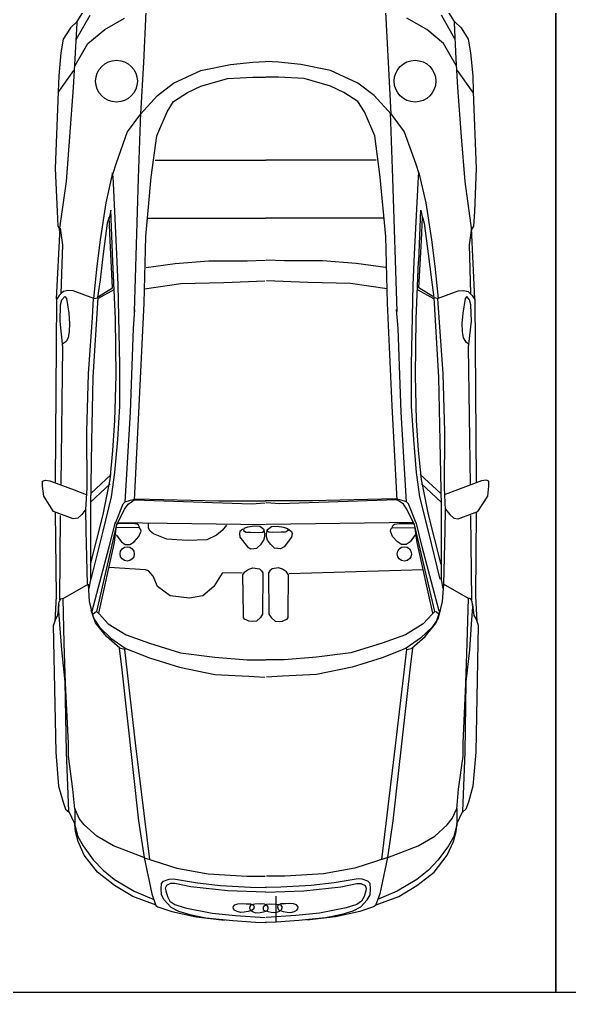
# Model space of a CAD drawing. Header units: inches. Extents: x 484217 to 497210, y -26946 to -21493.
# Drawn here: x 491476 to 491573.9, y -23267.5 to -23094.5 of the extents above; entities that cross this region are included whole.
import ezdxf

# ---------------------------------------------------------------- set-up
doc = ezdxf.new("R2010")
doc.units = ezdxf.units.IN
doc.header["$LTSCALE"] = 20
doc.header["$MEASUREMENT"] = 0
doc.layers.add('ceco.net 93', color=161, linetype='Continuous')
doc.layers.add('Parking', color=7, linetype='Continuous')

msp = doc.modelspace()

# ---------------------------------------------------------------- linework, layer by layer
at = {"layer": 'ceco.net 93'}
for p, q in [((491486.26, -23094.83), (491488.57, -23091.17)), ((491553.37, -23094.83), (491551.06, -23091.17)), ((491486.1, -23098.02), (491488.57, -23093.72)), ((491498.51, -23093.08), (491498.04, -23102.09)), ((491541.11, -23093.08), (491541.59, -23102.09)), ((491553.53, -23098.02), (491551.06, -23093.72)), ((491486.26, -23094.83), (491485.06, -23095.95)), ((491485.94, -23101.45), (491486.26, -23095.07)), ((491486.26, -23095.07), (491486.26, -23094.83)), ((491491.19, -23096.27), (491494.69, -23094.2)), ((491548.44, -23096.27), (491544.94, -23094.2)), ((491553.37, -23094.83), (491554.57, -23095.95)), ((491553.37, -23095.07), (491553.37, -23094.83)), ((491553.69, -23101.45), (491553.37, -23095.07)), ((491485.06, -23095.95), (491483.79, -23097.94)), ((491488.17, -23098.74), (491491.19, -23096.27)), ((491551.46, -23098.74), (491548.44, -23096.27)), ((491554.57, -23095.95), (491555.84, -23097.94)), ((491483.79, -23097.94), (491483.39, -23100.41)), ((491485.94, -23102.64), (491488.17, -23098.74)), ((491553.69, -23102.64), (491551.46, -23098.74)), ((491555.84, -23097.94), (491556.24, -23100.41)), ((491483.39, -23100.41), (491482.99, -23104.48)), ((491556.24, -23100.41), (491556.64, -23104.48)), ((491485.62, -23106.55), (491485.94, -23101.45)), ((491498.04, -23102.09), (491497.56, -23111.25)), ((491508.27, -23103.54), (491513.54, -23102.46)), ((491513.54, -23102.46), (491517.53, -23102.03)), ((491517.53, -23102.03), (491519.78, -23101.93)), ((491522.1, -23102.03), (491519.84, -23101.93)), ((491526.08, -23102.46), (491522.1, -23102.03)), ((491531.36, -23103.54), (491526.08, -23102.46)), ((491541.59, -23102.09), (491542.07, -23111.25)), ((491554.01, -23106.55), (491553.69, -23101.45)), ((491482.91, -23107.43), (491485.7, -23103.52)), ((491503.43, -23105.8), (491508.27, -23103.54)), ((491536.2, -23105.8), (491531.36, -23103.54)), ((491556.72, -23107.43), (491553.93, -23103.52)), ((491482.99, -23104.48), (491482.91, -23107.35)), ((491500.53, -23107.96), (491503.43, -23105.8)), ((491508.27, -23106.34), (491513.01, -23104.94)), ((491513.01, -23104.94), (491517.53, -23104.73)), ((491517.53, -23104.73), (491519.78, -23104.73)), ((491522.1, -23104.73), (491519.84, -23104.73)), ((491526.62, -23104.94), (491522.1, -23104.73)), ((491531.36, -23106.34), (491526.62, -23104.94)), ((491539.1, -23107.96), (491536.2, -23105.8)), ((491556.64, -23104.48), (491556.72, -23107.35)), ((491482.91, -23107.35), (491482.36, -23120.97)), ((491484.98, -23115.31), (491485.62, -23106.55)), ((491503.43, -23109.04), (491505.91, -23107.42)), ((491505.91, -23107.42), (491508.27, -23106.34)), ((491533.72, -23107.42), (491531.36, -23106.34)), ((491536.2, -23109.04), (491533.72, -23107.42)), ((491554.65, -23115.31), (491554.01, -23106.55)), ((491556.72, -23107.35), (491557.27, -23120.97)), ((491497.51, -23111.3), (491500.53, -23107.96)), ((491502.25, -23110.87), (491503.43, -23109.04)), ((491537.38, -23110.87), (491536.2, -23109.04)), ((491542.12, -23111.3), (491539.1, -23107.96)), ((491497.19, -23122.71), (491497.62, -23111.08)), ((491500.42, -23115.17), (491502.25, -23110.87)), ((491539.21, -23115.17), (491537.38, -23110.87)), ((491542.44, -23122.71), (491542.01, -23111.08)), ((491497.56, -23111.25), (491495.17, -23114.44)), ((491542.07, -23111.25), (491544.46, -23114.44)), ((491495.17, -23114.44), (491493.18, -23120.02)), ((491544.46, -23114.44), (491546.45, -23120.02)), ((491484.35, -23123.28), (491484.98, -23115.31)), ((491499.45, -23122.5), (491500.42, -23115.17)), ((491540.18, -23122.5), (491539.21, -23115.17)), ((491555.28, -23123.28), (491554.65, -23115.31)), ((491500.17, -23119.47), (491519.81, -23119.47)), ((491539.46, -23119.47), (491519.81, -23119.47)), ((491482.36, -23120.97), (491482.68, -23128.62)), ((491493.18, -23120.02), (491492.55, -23122.01)), ((491546.45, -23120.02), (491547.08, -23122.01)), ((491557.27, -23120.97), (491556.95, -23128.62)), ((491483.15, -23131.97), (491484.35, -23123.28)), ((491492.56, -23121.71), (491491.35, -23127.08)), ((491492.65, -23122.45), (491492.56, -23121.71)), ((491492.73, -23123.58), (491492.65, -23122.45)), ((491496.44, -23146.41), (491497.19, -23122.71)), ((491498.48, -23133.06), (491499.45, -23122.5)), ((491541.15, -23133.06), (491540.18, -23122.5)), ((491543.19, -23146.41), (491542.44, -23122.71)), ((491546.9, -23123.58), (491546.98, -23122.45)), ((491546.98, -23122.45), (491547.07, -23121.71)), ((491547.07, -23121.71), (491548.28, -23127.08)), ((491556.48, -23131.97), (491555.28, -23123.28)), ((491493.34, -23136.19), (491492.73, -23123.58)), ((491546.29, -23136.19), (491546.9, -23123.58)), ((491491.35, -23127.08), (491490.33, -23133.67)), ((491492.24, -23128.38), (491491.96, -23129.84)), ((491492.6, -23137.49), (491492.24, -23128.38)), ((491547.02, -23137.49), (491547.39, -23128.38)), ((491547.39, -23128.38), (491547.67, -23129.84)), ((491548.28, -23127.08), (491549.3, -23133.67)), ((491482.68, -23128.62), (491482.83, -23131.25)), ((491491.96, -23129.64), (491491.63, -23130.7)), ((491492.12, -23133.79), (491491.96, -23129.64)), ((491498.78, -23129.82), (491519.81, -23129.82)), ((491540.84, -23129.82), (491519.81, -23129.82)), ((491547.51, -23133.79), (491547.67, -23129.64)), ((491547.67, -23129.64), (491548, -23130.7)), ((491556.95, -23128.62), (491556.79, -23131.25)), ((491482.6, -23144.16), (491483.23, -23131.57)), ((491482.83, -23131.25), (491483.31, -23131.97)), ((491483.23, -23131.57), (491483.63, -23134.52)), ((491491.63, -23130.7), (491490.9, -23136.14)), ((491548, -23130.7), (491548.73, -23136.14)), ((491556.4, -23131.57), (491556, -23134.52)), ((491556.79, -23131.25), (491556.32, -23131.97)), ((491557.03, -23144.16), (491556.4, -23131.57)), ((491490.33, -23133.67), (491489.76, -23138.34)), ((491498.16, -23144.9), (491498.48, -23133.06)), ((491541.47, -23144.9), (491541.15, -23133.06)), ((491549.3, -23133.67), (491549.87, -23138.34)), ((491483.63, -23134.52), (491483.39, -23143.21)), ((491492.56, -23142.2), (491492.12, -23133.79)), ((491547.07, -23142.2), (491547.51, -23133.79)), ((491556, -23134.52), (491556.24, -23143.21)), ((491490.9, -23136.14), (491490.33, -23140.78)), ((491493.57, -23141.64), (491493.35, -23136.18)), ((491546.06, -23141.64), (491546.28, -23136.18)), ((491548.73, -23136.14), (491549.3, -23140.78)), ((491489.76, -23138.34), (491489.15, -23144.11)), ((491493.06, -23147.69), (491492.62, -23137.49)), ((491498.53, -23138.6), (491503.71, -23137.89)), ((491503.71, -23137.89), (491509.7, -23137.38)), ((491509.7, -23137.38), (491516.51, -23137.38)), ((491516.51, -23137.38), (491519.76, -23137.28)), ((491523.12, -23137.38), (491519.87, -23137.28)), ((491529.93, -23137.38), (491523.12, -23137.38)), ((491535.92, -23137.89), (491529.93, -23137.38)), ((491541.1, -23138.6), (491535.92, -23137.89)), ((491546.57, -23147.69), (491547.01, -23137.49)), ((491549.87, -23138.34), (491550.48, -23144.11)), ((491490.33, -23140.78), (491489.88, -23143.91)), ((491490.09, -23143.75), (491492.56, -23142.2)), ((491493.86, -23155.84), (491493.57, -23141.64)), ((491498.22, -23142.36), (491504.72, -23141.45)), ((491504.72, -23141.45), (491512.34, -23141.24)), ((491512.34, -23141.24), (491519.65, -23140.94)), ((491527.29, -23141.24), (491519.97, -23140.94)), ((491534.9, -23141.45), (491527.29, -23141.24)), ((491541.4, -23142.36), (491534.9, -23141.45)), ((491545.77, -23155.84), (491546.06, -23141.64)), ((491549.54, -23143.75), (491547.07, -23142.2)), ((491549.3, -23140.78), (491549.74, -23143.91)), ((491483.08, -23143.54), (491482.6, -23144.27)), ((491483.48, -23143.14), (491483.08, -23143.54)), ((491483.81, -23142.82), (491483.48, -23143.14)), ((491483.56, -23144.35), (491484.05, -23143.71)), ((491484.61, -23142.66), (491483.81, -23142.82)), ((491484.05, -23143.71), (491484.37, -23144.11)), ((491485.57, -23142.74), (491484.61, -23142.66)), ((491489.25, -23144.11), (491485.57, -23142.74)), ((491489.93, -23143.97), (491489.06, -23158.1)), ((491489.2, -23144.12), (491489.93, -23143.97)), ((491492.77, -23142.52), (491490, -23144.12)), ((491546.86, -23142.52), (491549.63, -23144.12)), ((491550.43, -23144.12), (491549.7, -23143.97)), ((491549.7, -23143.97), (491550.57, -23158.1)), ((491550.37, -23144.11), (491554.06, -23142.74)), ((491554.06, -23142.74), (491555.02, -23142.66)), ((491555.02, -23142.66), (491555.82, -23142.82)), ((491555.58, -23143.71), (491555.26, -23144.11)), ((491556.06, -23144.35), (491555.58, -23143.71)), ((491555.82, -23142.82), (491556.14, -23143.14)), ((491556.14, -23143.14), (491556.55, -23143.54)), ((491556.55, -23143.54), (491557.03, -23144.27)), ((491482.6, -23144.27), (491482.36, -23176.76)), ((491483.24, -23148.12), (491483.32, -23145.23)), ((491483.32, -23145.23), (491483.56, -23144.35)), ((491484.37, -23144.11), (491484.77, -23146.67)), ((491488.98, -23147.47), (491489.2, -23144.12)), ((491497.32, -23163.2), (491498.18, -23144.93)), ((491542.31, -23163.2), (491541.45, -23144.93)), ((491550.65, -23147.47), (491550.43, -23144.12)), ((491555.26, -23144.11), (491554.86, -23146.67)), ((491556.3, -23145.23), (491556.06, -23144.35)), ((491556.39, -23148.12), (491556.3, -23145.23)), ((491557.03, -23144.27), (491557.27, -23176.76)), ((491484.77, -23146.67), (491484.93, -23148.52)), ((491488.26, -23157.52), (491488.98, -23147.47)), ((491496.27, -23149.45), (491496.53, -23146.06)), ((491543.36, -23149.45), (491543.1, -23146.06)), ((491551.37, -23157.52), (491550.65, -23147.47)), ((491554.86, -23146.67), (491554.7, -23148.52)), ((491483.73, -23152.77), (491483.24, -23148.12)), ((491484.93, -23148.52), (491484.85, -23149.96)), ((491493.2, -23157.81), (491493.06, -23147.69)), ((491546.43, -23157.81), (491546.57, -23147.69)), ((491554.7, -23148.52), (491554.78, -23149.96)), ((491555.9, -23152.77), (491556.39, -23148.12)), ((491484.85, -23149.96), (491484.69, -23151.09)), ((491495.75, -23164.33), (491496.27, -23149.45)), ((491543.88, -23164.33), (491543.36, -23149.45)), ((491554.78, -23149.96), (491554.94, -23151.09)), ((491484.29, -23151.73), (491483.64, -23152.21)), ((491484.69, -23151.09), (491484.29, -23151.73)), ((491554.94, -23151.09), (491555.34, -23151.73)), ((491555.34, -23151.73), (491555.98, -23152.21)), ((491483.4, -23177.16), (491483.73, -23152.77)), ((491556.22, -23177.16), (491555.9, -23152.77)), ((491493.86, -23163.27), (491493.86, -23155.84)), ((491545.77, -23163.27), (491545.77, -23155.84)), ((491487.96, -23167.72), (491488.26, -23157.52)), ((491492.98, -23165.82), (491493.2, -23157.81)), ((491546.64, -23165.82), (491546.43, -23157.81)), ((491551.66, -23167.72), (491551.37, -23157.52)), ((491489.06, -23158.1), (491488.84, -23169.47)), ((491550.57, -23158.1), (491550.79, -23169.47)), ((491493.49, -23169.17), (491493.86, -23163.27)), ((491494.8, -23180.33), (491495.75, -23164.33)), ((491496.45, -23179.99), (491497.32, -23163.2)), ((491543.18, -23179.99), (491542.31, -23163.2)), ((491544.83, -23180.33), (491543.88, -23164.33)), ((491546.14, -23169.17), (491545.77, -23163.27)), ((491492.62, -23171.14), (491492.98, -23165.82)), ((491547.01, -23171.14), (491546.64, -23165.82)), ((491488.04, -23177.77), (491487.96, -23167.72)), ((491551.59, -23177.77), (491551.66, -23167.72)), ((491488.84, -23169.47), (491488.62, -23181.05)), ((491492.98, -23175.07), (491493.49, -23169.17)), ((491546.64, -23175.07), (491546.14, -23169.17)), ((491550.79, -23169.47), (491551.01, -23181.05)), ((491492.11, -23176.31), (491492.62, -23171.14)), ((491547.52, -23176.31), (491547.01, -23171.14)), ((491492.4, -23179.37), (491492.98, -23175.07)), ((491547.23, -23179.37), (491546.64, -23175.07)), ((491480.11, -23176.6), (491480.62, -23176.38)), ((491480.11, -23177.48), (491480.11, -23176.6)), ((491480.62, -23176.38), (491481.42, -23176.53)), ((491481.42, -23176.53), (491485.71, -23178.13)), ((491488.69, -23178.79), (491492.33, -23175.37)), ((491490.87, -23182.5), (491492.11, -23176.31)), ((491550.94, -23178.79), (491547.3, -23175.37)), ((491548.75, -23182.5), (491547.52, -23176.31)), ((491558.21, -23176.53), (491553.92, -23178.13)), ((491559.01, -23176.38), (491558.21, -23176.53)), ((491559.52, -23176.6), (491559.01, -23176.38)), ((491559.52, -23177.48), (491559.52, -23176.6)), ((491480.33, -23179.23), (491480.11, -23177.48)), ((491485.71, -23178.13), (491487.89, -23178.93)), ((491487.82, -23181.7), (491488.04, -23177.77)), ((491488.62, -23180.32), (491492.11, -23177.04)), ((491551.01, -23180.32), (491547.52, -23177.04)), ((491551.81, -23181.7), (491551.59, -23177.77)), ((491553.92, -23178.13), (491551.74, -23178.93)), ((491559.3, -23179.23), (491559.52, -23177.48)), ((491482.07, -23181.99), (491480.33, -23179.23)), ((491490.87, -23185.49), (491492.4, -23179.37)), ((491494.45, -23180.6), (491494.8, -23180.25)), ((491494.8, -23180.25), (491495.75, -23179.99)), ((491495.32, -23180.68), (491496.1, -23180.16)), ((491495.75, -23179.99), (491496.71, -23179.73)), ((491496.1, -23180.16), (491496.53, -23179.9)), ((491496.53, -23179.9), (491517.3, -23180.6)), ((491496.71, -23179.73), (491511.48, -23180.07)), ((491511.48, -23180.07), (491519.9, -23180.07)), ((491517.3, -23180.6), (491519.73, -23180.42)), ((491528.15, -23180.07), (491519.72, -23180.07)), ((491522.33, -23180.6), (491519.9, -23180.42)), ((491543.1, -23179.9), (491522.33, -23180.6)), ((491542.92, -23179.73), (491528.15, -23180.07)), ((491543.88, -23179.99), (491542.92, -23179.73)), ((491543.53, -23180.16), (491543.1, -23179.9)), ((491544.31, -23180.68), (491543.53, -23180.16)), ((491544.83, -23180.25), (491543.88, -23179.99)), ((491545.18, -23180.6), (491544.83, -23180.25)), ((491548.75, -23185.49), (491547.23, -23179.37)), ((491557.56, -23181.99), (491559.3, -23179.23)), ((491485.56, -23183.3), (491482.07, -23181.99)), ((491482.36, -23182.06), (491482.52, -23197.06)), ((491487.82, -23181.56), (491487.09, -23182.5)), ((491487.89, -23185.27), (491487.82, -23181.7)), ((491488.62, -23181.05), (491488.62, -23194.16)), ((491493.06, -23184.08), (491494.45, -23180.6)), ((491493.41, -23184.25), (491494.71, -23181.55)), ((491494.71, -23181.55), (491495.32, -23180.68)), ((491544.92, -23181.55), (491544.31, -23180.68)), ((491546.22, -23184.25), (491544.92, -23181.55)), ((491546.57, -23184.08), (491545.18, -23180.6)), ((491551.01, -23181.05), (491551.01, -23194.16)), ((491551.74, -23185.27), (491551.81, -23181.7)), ((491551.81, -23181.56), (491552.54, -23182.5)), ((491554.07, -23183.3), (491557.56, -23181.99)), ((491557.27, -23182.06), (491557.11, -23197.06)), ((491483.16, -23197.7), (491483.32, -23182.7)), ((491486.36, -23183.16), (491485.56, -23183.3)), ((491487.09, -23182.5), (491486.36, -23183.16)), ((491488.62, -23191.39), (491490.87, -23182.5)), ((491491.98, -23188.24), (491493.06, -23183.86)), ((491547.65, -23188.24), (491546.57, -23183.86)), ((491551.01, -23191.39), (491548.75, -23182.5)), ((491552.54, -23182.5), (491553.27, -23183.16)), ((491553.27, -23183.16), (491554.07, -23183.3)), ((491556.47, -23197.7), (491556.3, -23182.7)), ((491488.11, -23194.89), (491487.89, -23185.27)), ((491488.77, -23194.01), (491490.87, -23185.49)), ((491489.75, -23199.78), (491493.41, -23184.03)), ((491492.88, -23187.52), (491493.23, -23185.02)), ((491497.35, -23184.89), (491493.26, -23184.84)), ((491493.6, -23184.11), (491493.46, -23184.21)), ((491493.5, -23183.94), (491519.77, -23184.3)), ((491496.09, -23184.11), (491493.6, -23184.11)), ((491496.92, -23184.21), (491496.09, -23184.11)), ((491497.16, -23184.4), (491496.92, -23184.21)), ((491497.35, -23184.79), (491497.16, -23184.4)), ((491497.26, -23186.45), (491497.65, -23185.47)), ((491497.55, -23185.13), (491497.35, -23184.89)), ((491497.65, -23185.47), (491497.55, -23185.13)), ((491498.93, -23184.33), (491498.93, -23184.12)), ((491498.93, -23184.95), (491498.93, -23184.33)), ((491499.24, -23185.46), (491498.93, -23184.95)), ((491499.86, -23185.97), (491499.24, -23185.46)), ((491512.09, -23185.36), (491511.06, -23186.18)), ((491512.81, -23184.43), (491512.09, -23185.36)), ((491515.21, -23185.55), (491515.12, -23185.91)), ((491515.75, -23185.11), (491515.21, -23185.55)), ((491515.93, -23185.02), (491515.84, -23185.38)), ((491515.84, -23185.38), (491516.29, -23185.64)), ((491516.64, -23184.75), (491515.93, -23185.02)), ((491517.81, -23184.57), (491516.64, -23184.75)), ((491518.79, -23184.66), (491517.81, -23184.57)), ((491519.5, -23185.2), (491518.79, -23184.66)), ((491519.24, -23185.64), (491519.59, -23185.38)), ((491519.59, -23185.38), (491519.5, -23185.11)), ((491519.68, -23185.91), (491519.5, -23185.29)), ((491546.13, -23183.94), (491519.86, -23184.3)), ((491519.95, -23185.91), (491520.13, -23185.29)), ((491520.04, -23185.38), (491520.13, -23185.11)), ((491520.39, -23185.64), (491520.04, -23185.38)), ((491520.13, -23185.2), (491520.84, -23184.66)), ((491520.84, -23184.66), (491521.82, -23184.57)), ((491521.82, -23184.57), (491522.99, -23184.75)), ((491522.99, -23184.75), (491523.7, -23185.02)), ((491523.79, -23185.38), (491523.34, -23185.64)), ((491523.7, -23185.02), (491523.79, -23185.38)), ((491523.88, -23185.11), (491524.41, -23185.55)), ((491524.41, -23185.55), (491524.5, -23185.91)), ((491541.98, -23185.47), (491542.08, -23185.13)), ((491542.37, -23186.45), (491541.98, -23185.47)), ((491542.08, -23185.13), (491542.28, -23184.89)), ((491542.28, -23184.79), (491542.47, -23184.4)), ((491542.28, -23184.89), (491546.37, -23184.84)), ((491542.47, -23184.4), (491542.71, -23184.21)), ((491542.71, -23184.21), (491543.54, -23184.11)), ((491543.54, -23184.11), (491546.03, -23184.11)), ((491546.03, -23184.11), (491546.17, -23184.21)), ((491549.88, -23199.78), (491546.22, -23184.03)), ((491546.75, -23187.52), (491546.39, -23185.02)), ((491550.86, -23194.01), (491548.75, -23185.49)), ((491551.52, -23194.89), (491551.74, -23185.27)), ((491493.21, -23186.11), (491494.14, -23187.38)), ((491496.38, -23187.38), (491497.26, -23186.45)), ((491502.22, -23186.9), (491499.86, -23185.97)), ((491505.82, -23187.11), (491502.22, -23186.9)), ((491509.32, -23187), (491505.82, -23187.11)), ((491511.06, -23186.18), (491509.32, -23187)), ((491515.12, -23185.91), (491515.21, -23186.54)), ((491515.21, -23186.54), (491516.55, -23188.24)), ((491516.29, -23185.64), (491517.09, -23185.64)), ((491517.09, -23185.64), (491518.61, -23185.73)), ((491518.61, -23185.73), (491519.24, -23185.64)), ((491518.97, -23187.79), (491519.5, -23187.08)), ((491519.5, -23187.08), (491519.68, -23186.45)), ((491519.68, -23186.45), (491519.68, -23185.91)), ((491519.95, -23186.45), (491519.95, -23185.91)), ((491520.13, -23187.08), (491519.95, -23186.45)), ((491520.66, -23187.79), (491520.13, -23187.08)), ((491521.02, -23185.73), (491520.39, -23185.64)), ((491522.54, -23185.64), (491521.02, -23185.73)), ((491523.34, -23185.64), (491522.54, -23185.64)), ((491524.41, -23186.54), (491523.07, -23188.24)), ((491524.5, -23185.91), (491524.41, -23186.54)), ((491543.25, -23187.38), (491542.37, -23186.45)), ((491546.42, -23186.11), (491545.49, -23187.38)), ((491488.95, -23199.69), (491491.98, -23188.24)), ((491490.11, -23200.05), (491492.88, -23187.52)), ((491494.14, -23187.38), (491494.82, -23187.82)), ((491494.82, -23187.82), (491495.65, -23187.86)), ((491495.65, -23187.86), (491496.38, -23187.38)), ((491516.55, -23188.24), (491517.18, -23188.6)), ((491517.18, -23188.6), (491518.25, -23188.51)), ((491518.25, -23188.51), (491518.97, -23187.79)), ((491521.38, -23188.51), (491520.66, -23187.79)), ((491522.45, -23188.6), (491521.38, -23188.51)), ((491523.07, -23188.24), (491522.45, -23188.6)), ((491543.98, -23187.86), (491543.25, -23187.38)), ((491544.81, -23187.82), (491543.98, -23187.86)), ((491545.49, -23187.38), (491544.81, -23187.82)), ((491549.52, -23200.05), (491546.75, -23187.52)), ((491550.68, -23199.69), (491547.65, -23188.24)), ((491498.42, -23192.35), (491491.95, -23191.94)), ((491498.93, -23192.56), (491498.42, -23192.35)), ((491516.11, -23192.71), (491516.82, -23192.26)), ((491516.82, -23192.26), (491517.54, -23192)), ((491517.54, -23192), (491518.7, -23192.17)), ((491518.7, -23192.17), (491519.06, -23192.53)), ((491519.06, -23192.53), (491519.32, -23192.89)), ((491520.57, -23192.53), (491520.3, -23192.89)), ((491520.93, -23192.17), (491520.57, -23192.53)), ((491522.09, -23192), (491520.93, -23192.17)), ((491522.81, -23192.26), (491522.09, -23192)), ((491523.52, -23192.71), (491522.81, -23192.26)), ((491547.82, -23192.35), (491523.97, -23193.07)), ((491488.62, -23194.16), (491488.33, -23195.69)), ((491499.76, -23193.49), (491498.93, -23192.56)), ((491500.58, -23195.34), (491499.76, -23193.49)), ((491512.09, -23192.97), (491510.55, -23195.34)), ((491515.59, -23192.87), (491512.09, -23192.97)), ((491515.75, -23193.25), (491516.11, -23192.71)), ((491515.84, -23200.23), (491515.75, -23193.25)), ((491519.32, -23192.89), (491519.24, -23200.23)), ((491520.3, -23192.89), (491520.39, -23200.23)), ((491523.88, -23193.25), (491523.52, -23192.71)), ((491523.79, -23200.23), (491523.88, -23193.25)), ((491551.01, -23194.16), (491551.3, -23195.69)), ((491483.75, -23197.48), (491488.21, -23194.88)), ((491488.21, -23194.88), (491488.43, -23197.99)), ((491502.84, -23196.99), (491500.58, -23195.34)), ((491510.55, -23195.34), (491508.6, -23196.99)), ((491551.42, -23194.88), (491551.2, -23197.99)), ((491555.88, -23197.48), (491551.42, -23194.88)), ((491482.52, -23197.06), (491482.28, -23201.56)), ((491483.07, -23198.04), (491483.35, -23197.54)), ((491483.35, -23197.54), (491483.75, -23197.42)), ((491483.97, -23205.39), (491483.75, -23197.48)), ((491506.23, -23197.4), (491502.84, -23196.99)), ((491508.6, -23196.99), (491506.23, -23197.4)), ((491555.66, -23205.39), (491555.88, -23197.48)), ((491556.28, -23197.54), (491555.88, -23197.42)), ((491556.56, -23198.04), (491556.28, -23197.54)), ((491557.11, -23197.06), (491557.35, -23201.56)), ((491483.02, -23198.5), (491482.79, -23200.47)), ((491482.96, -23198.95), (491483.07, -23198.04)), ((491483.18, -23202.05), (491482.96, -23198.95)), ((491488.43, -23197.99), (491489.16, -23200.98)), ((491551.2, -23197.99), (491550.47, -23200.98)), ((491556.44, -23202.05), (491556.67, -23198.95)), ((491556.67, -23198.95), (491556.56, -23198.04)), ((491556.61, -23198.5), (491556.84, -23200.47)), ((491482.39, -23201.15), (491482.11, -23202.05)), ((491482.79, -23200.47), (491482.39, -23201.15)), ((491489.5, -23201.77), (491488.77, -23199.51)), ((491489.04, -23200.27), (491489.44, -23199.87)), ((491489.16, -23200.98), (491490.24, -23202.56)), ((491489.44, -23199.87), (491489.73, -23199.77)), ((491489.73, -23199.77), (491490.23, -23200.27)), ((491490.23, -23200.27), (491491.81, -23201.95)), ((491515.84, -23200.85), (491515.84, -23200.05)), ((491516.02, -23201.12), (491515.84, -23200.85)), ((491516.47, -23201.3), (491516.02, -23201.12)), ((491518.88, -23200.85), (491518.16, -23201.48)), ((491519.24, -23200.23), (491518.88, -23200.85)), ((491520.39, -23200.23), (491520.75, -23200.85)), ((491520.75, -23200.85), (491521.47, -23201.48)), ((491523.16, -23201.3), (491523.61, -23201.12)), ((491523.61, -23201.12), (491523.79, -23200.85)), ((491523.79, -23200.85), (491523.79, -23200.05)), ((491549.4, -23200.27), (491547.82, -23201.95)), ((491550.47, -23200.98), (491549.39, -23202.56)), ((491549.9, -23199.77), (491549.4, -23200.27)), ((491550.19, -23199.87), (491549.9, -23199.77)), ((491550.13, -23201.77), (491550.86, -23199.51)), ((491550.59, -23200.27), (491550.19, -23199.87)), ((491556.84, -23200.47), (491557.23, -23201.15)), ((491557.23, -23201.15), (491557.52, -23202.05)), ((491482.11, -23202.05), (491482, -23202.22)), ((491482, -23202.22), (491482.45, -23224.76)), ((491483.52, -23206.57), (491483.18, -23202.05)), ((491491.48, -23204.2), (491489.5, -23201.77)), ((491490.24, -23202.56), (491492.27, -23204.54)), ((491491.81, -23201.95), (491494.97, -23203.93)), ((491516.82, -23201.48), (491516.47, -23201.3)), ((491517.45, -23201.57), (491516.82, -23201.48)), ((491518.16, -23201.48), (491517.45, -23201.57)), ((491521.47, -23201.48), (491522.18, -23201.57)), ((491522.18, -23201.57), (491522.81, -23201.48)), ((491522.81, -23201.48), (491523.16, -23201.3)), ((491547.82, -23201.95), (491544.66, -23203.93)), ((491549.39, -23202.56), (491547.36, -23204.54)), ((491548.15, -23204.2), (491550.13, -23201.77)), ((491556.11, -23206.57), (491556.44, -23202.05)), ((491557.63, -23202.22), (491557.18, -23224.76)), ((491557.52, -23202.05), (491557.63, -23202.22)), ((491493.85, -23206.29), (491491.48, -23204.2)), ((491492.27, -23204.54), (491494.81, -23206.29)), ((491494.97, -23203.93), (491499.12, -23205.41)), ((491544.66, -23203.93), (491540.51, -23205.41)), ((491547.36, -23204.54), (491544.82, -23206.29)), ((491545.78, -23206.29), (491548.15, -23204.2)), ((491484.2, -23212.56), (491483.97, -23205.39)), ((491494.72, -23206.53), (491493.73, -23206.27)), ((491493.73, -23206.27), (491494.19, -23210.12)), ((491494.81, -23206.29), (491494.75, -23206.52)), ((491494.77, -23206.3), (491499.12, -23207.99)), ((491499.12, -23205.41), (491504.66, -23207.1)), ((491540.51, -23205.41), (491534.97, -23207.1)), ((491544.86, -23206.3), (491540.51, -23207.99)), ((491544.82, -23206.29), (491544.88, -23206.52)), ((491544.9, -23206.53), (491545.9, -23206.27)), ((491545.9, -23206.27), (491545.44, -23210.12)), ((491555.43, -23212.56), (491555.66, -23205.39)), ((491484.14, -23212.28), (491483.52, -23206.57)), ((491496.72, -23223.69), (491494.72, -23206.53)), ((491499.12, -23207.99), (491504.46, -23209.67)), ((491504.66, -23207.1), (491510.78, -23207.89)), ((491510.78, -23207.89), (491516.52, -23208.38)), ((491528.85, -23207.89), (491523.11, -23208.38)), ((491534.97, -23207.1), (491528.85, -23207.89)), ((491540.51, -23207.99), (491535.17, -23209.67)), ((491542.91, -23223.69), (491544.9, -23206.53)), ((491555.49, -23212.28), (491556.11, -23206.57)), ((491504.46, -23209.67), (491510.78, -23210.95)), ((491516.52, -23208.38), (491519.78, -23208.38)), ((491523.11, -23208.38), (491519.85, -23208.38)), ((491535.17, -23209.67), (491528.85, -23210.95)), ((491494.19, -23210.12), (491497.18, -23236.98)), ((491510.78, -23210.95), (491516.81, -23211.25)), ((491516.81, -23211.25), (491519.68, -23211.45)), ((491522.82, -23211.25), (491519.95, -23211.45)), ((491528.85, -23210.95), (491522.82, -23211.25)), ((491545.44, -23210.12), (491542.45, -23236.98)), ((491484.37, -23224.76), (491484.14, -23212.28)), ((491484.71, -23223.18), (491484.2, -23212.56)), ((491554.92, -23223.18), (491555.43, -23212.56)), ((491555.26, -23224.76), (491555.49, -23212.28)), ((491484.71, -23225.49), (491484.71, -23223.18)), ((491499.17, -23243.9), (491496.72, -23223.69)), ((491540.46, -23243.9), (491542.91, -23223.69)), ((491554.92, -23225.49), (491554.92, -23223.18)), ((491482.45, -23224.76), (491482.96, -23230.86)), ((491484.76, -23235.26), (491484.37, -23224.76)), ((491554.87, -23235.26), (491555.26, -23224.76)), ((491557.18, -23224.76), (491556.67, -23230.86)), ((491485.5, -23231.37), (491484.71, -23225.49)), ((491554.13, -23231.37), (491554.92, -23225.49)), ((491482.96, -23230.86), (491483.75, -23233.68)), ((491485.84, -23234.92), (491485.5, -23231.37)), ((491553.79, -23234.92), (491554.13, -23231.37)), ((491556.67, -23230.86), (491555.88, -23233.68)), ((491483.75, -23233.68), (491484.2, -23234.92)), ((491555.88, -23233.68), (491555.43, -23234.92)), ((491484.2, -23234.92), (491484.82, -23235.49)), ((491485.84, -23237.52), (491484.76, -23235.26)), ((491485.84, -23234.81), (491485.84, -23237.78)), ((491486.64, -23236.57), (491485.84, -23234.81)), ((491552.98, -23236.57), (491553.79, -23234.81)), ((491553.79, -23234.81), (491553.79, -23237.78)), ((491553.79, -23237.52), (491554.87, -23235.26)), ((491555.43, -23234.92), (491554.81, -23235.49)), ((491487.52, -23237.71), (491486.64, -23236.57)), ((491497.18, -23236.98), (491498.18, -23243.5)), ((491542.45, -23236.98), (491541.45, -23243.5)), ((491552.11, -23237.71), (491552.98, -23236.57)), ((491485.97, -23238.93), (491485.84, -23237.65)), ((491485.84, -23237.78), (491486.38, -23239.81)), ((491486.44, -23240.68), (491485.97, -23238.93)), ((491489.75, -23239.74), (491487.52, -23237.71)), ((491549.88, -23239.74), (491552.11, -23237.71)), ((491553.19, -23240.68), (491553.66, -23238.93)), ((491553.79, -23237.78), (491553.25, -23239.81)), ((491553.66, -23238.93), (491553.79, -23237.65)), ((491486.38, -23239.81), (491487.32, -23241.43)), ((491487.52, -23243.11), (491486.44, -23240.68)), ((491492.71, -23241.43), (491489.75, -23239.74)), ((491546.92, -23241.43), (491549.88, -23239.74)), ((491552.11, -23243.11), (491553.19, -23240.68)), ((491553.25, -23239.81), (491552.31, -23241.43)), ((491487.32, -23241.43), (491489.14, -23243.92)), ((491498.1, -23243.52), (491492.71, -23241.43)), ((491541.52, -23243.52), (491546.92, -23241.43)), ((491552.31, -23241.43), (491550.49, -23243.92)), ((491489.88, -23246.15), (491487.52, -23243.11)), ((491489.14, -23243.92), (491490.89, -23245.75)), ((491498.18, -23243.52), (491499.52, -23250)), ((491498.26, -23243.59), (491503.99, -23245.45)), ((491541.37, -23243.59), (491535.64, -23245.45)), ((491541.45, -23243.52), (491540.11, -23250)), ((491550.49, -23243.92), (491548.74, -23245.75)), ((491549.75, -23246.15), (491552.11, -23243.11)), ((491492.91, -23248.51), (491489.88, -23246.15)), ((491490.89, -23245.75), (491492.91, -23247.43)), ((491503.99, -23245.45), (491509.57, -23246.42)), ((491535.64, -23245.45), (491530.06, -23246.42)), ((491548.74, -23245.75), (491546.72, -23247.43)), ((491546.72, -23248.51), (491549.75, -23246.15)), ((491492.91, -23247.43), (491496.42, -23249.52)), ((491501.25, -23248.17), (491501.64, -23247.72)), ((491501.64, -23247.72), (491502.66, -23247.38)), ((491502.66, -23247.38), (491503.4, -23247.32)), ((491503.4, -23247.32), (491507.65, -23248.06)), ((491509.57, -23246.42), (491516.42, -23246.87)), ((491516.42, -23246.87), (491519.69, -23246.87)), ((491523.21, -23246.87), (491519.93, -23246.87)), ((491530.06, -23246.42), (491523.21, -23246.87)), ((491536.23, -23247.32), (491531.98, -23248.06)), ((491536.96, -23247.38), (491536.23, -23247.32)), ((491537.99, -23247.72), (491536.96, -23247.38)), ((491538.38, -23248.17), (491537.99, -23247.72)), ((491546.72, -23247.43), (491543.21, -23249.52)), ((491496.15, -23250.47), (491492.91, -23248.51)), ((491496.42, -23249.52), (491499.93, -23251.01)), ((491501.19, -23249.08), (491501.25, -23248.17)), ((491501.25, -23250.16), (491501.19, -23249.08)), ((491502.15, -23248.51), (491501.93, -23248.96)), ((491501.93, -23248.96), (491502.04, -23249.48)), ((491502.04, -23249.48), (491502.32, -23250.44)), ((491502.89, -23248.17), (491502.15, -23248.51)), ((491503.63, -23248.17), (491502.89, -23248.17)), ((491506.46, -23248.74), (491503.63, -23248.17)), ((491513.04, -23249.48), (491506.46, -23248.74)), ((491507.65, -23248.06), (491511.74, -23248.51)), ((491511.74, -23248.51), (491517.12, -23248.79)), ((491519.79, -23249.7), (491513.04, -23249.48)), ((491517.12, -23248.79), (491519.9, -23248.85)), ((491522.51, -23248.79), (491519.73, -23248.85)), ((491519.84, -23249.7), (491526.59, -23249.48)), ((491527.89, -23248.51), (491522.51, -23248.79)), ((491526.59, -23249.48), (491533.17, -23248.74)), ((491531.98, -23248.06), (491527.89, -23248.51)), ((491533.17, -23248.74), (491536, -23248.17)), ((491536, -23248.17), (491536.74, -23248.17)), ((491536.74, -23248.17), (491537.48, -23248.51)), ((491537.59, -23249.48), (491537.31, -23250.44)), ((491537.48, -23248.51), (491537.7, -23248.96)), ((491537.7, -23248.96), (491537.59, -23249.48)), ((491538.44, -23249.08), (491538.38, -23248.17)), ((491538.38, -23250.16), (491538.44, -23249.08)), ((491543.21, -23249.52), (491539.7, -23251.01)), ((491543.48, -23250.47), (491546.72, -23248.51)), ((491500.33, -23252.02), (491496.15, -23250.47)), ((491499.52, -23250), (491500.27, -23252.09)), ((491501.76, -23251.07), (491501.25, -23250.16)), ((491502.95, -23252.37), (491501.76, -23251.07)), ((491502.32, -23250.44), (491502.78, -23251.29)), ((491502.78, -23251.29), (491503.63, -23251.86)), ((491521.66, -23255.04), (491521.66, -23250.38)), ((491536.85, -23251.29), (491536, -23251.86)), ((491536.68, -23252.37), (491537.87, -23251.07)), ((491537.31, -23250.44), (491536.85, -23251.29)), ((491537.87, -23251.07), (491538.38, -23250.16)), ((491539.3, -23252.02), (491543.48, -23250.47)), ((491540.11, -23250), (491539.36, -23252.09)), ((491500.27, -23252.09), (491500.64, -23252.31)), ((491500.64, -23252.31), (491503.1, -23253.13)), ((491502.95, -23252.37), (491504.31, -23253.05)), ((491503.1, -23253.13), (491507.41, -23254.1)), ((491503.63, -23251.86), (491505.5, -23252.48)), ((491504.31, -23253.05), (491506.29, -23253.68)), ((491505.5, -23252.48), (491510.26, -23253.45)), ((491514.03, -23252.31), (491514.33, -23251.97)), ((491514.1, -23252.66), (491514.03, -23252.31)), ((491514.26, -23252.89), (491514.1, -23252.66)), ((491514.72, -23253.12), (491514.26, -23252.89)), ((491514.33, -23251.97), (491514.87, -23251.74)), ((491515.33, -23253.31), (491514.72, -23253.12)), ((491514.87, -23251.74), (491515.67, -23251.7)), ((491515.67, -23251.7), (491516.32, -23251.74)), ((491516.32, -23251.74), (491517.13, -23251.77)), ((491517.4, -23252.92), (491516.71, -23253.15)), ((491516.97, -23252.23), (491516.94, -23252.54)), ((491516.94, -23252.54), (491517.09, -23252.89)), ((491517.17, -23251.97), (491516.97, -23252.23)), ((491517.09, -23252.89), (491517.43, -23253.15)), ((491517.13, -23251.77), (491517.7, -23252.04)), ((491517.89, -23251.85), (491517.17, -23251.97)), ((491517.62, -23252.73), (491517.4, -23252.92)), ((491517.74, -23252.31), (491517.62, -23252.73)), ((491517.66, -23252.04), (491517.74, -23252.31)), ((491518.85, -23251.77), (491517.89, -23251.85)), ((491519.23, -23251.77), (491518.85, -23251.81)), ((491519.62, -23251.81), (491519.23, -23251.77)), ((491519.39, -23253.19), (491519.85, -23253.08)), ((491519.4, -23252.35), (491519.48, -23252.16)), ((491519.4, -23252.62), (491519.4, -23252.35)), ((491519.44, -23252.89), (491519.4, -23252.62)), ((491519.78, -23253.08), (491519.44, -23252.89)), ((491519.48, -23252.16), (491519.78, -23251.97)), ((491519.85, -23251.97), (491519.62, -23251.81)), ((491519.78, -23251.97), (491520.01, -23251.81)), ((491520.24, -23253.19), (491519.78, -23253.08)), ((491520.15, -23252.16), (491519.85, -23251.97)), ((491519.85, -23253.08), (491520.19, -23252.89)), ((491520.01, -23251.81), (491520.4, -23251.77)), ((491520.23, -23252.35), (491520.15, -23252.16)), ((491520.19, -23252.89), (491520.23, -23252.62)), ((491520.23, -23252.62), (491520.23, -23252.35)), ((491520.4, -23251.77), (491520.78, -23251.81)), ((491520.78, -23251.77), (491521.74, -23251.85)), ((491521.74, -23251.85), (491522.46, -23251.97)), ((491521.97, -23252.04), (491521.89, -23252.31)), ((491521.89, -23252.31), (491522, -23252.73)), ((491522.5, -23251.77), (491521.93, -23252.04)), ((491522, -23252.73), (491522.23, -23252.92)), ((491522.54, -23252.89), (491522.2, -23253.15)), ((491522.23, -23252.92), (491522.92, -23253.15)), ((491522.46, -23251.97), (491522.66, -23252.23)), ((491523.31, -23251.74), (491522.5, -23251.77)), ((491522.69, -23252.54), (491522.54, -23252.89)), ((491522.66, -23252.23), (491522.69, -23252.54)), ((491523.96, -23251.7), (491523.31, -23251.74)), ((491524.76, -23251.74), (491523.96, -23251.7)), ((491524.3, -23253.31), (491524.91, -23253.12)), ((491525.3, -23251.97), (491524.76, -23251.74)), ((491524.91, -23253.12), (491525.37, -23252.89)), ((491525.6, -23252.31), (491525.3, -23251.97)), ((491525.37, -23252.89), (491525.53, -23252.66)), ((491525.53, -23252.66), (491525.6, -23252.31)), ((491534.13, -23252.48), (491529.37, -23253.45)), ((491536.53, -23253.13), (491532.22, -23254.1)), ((491535.32, -23253.05), (491533.34, -23253.68)), ((491536, -23251.86), (491534.13, -23252.48)), ((491536.68, -23252.37), (491535.32, -23253.05)), ((491538.99, -23252.31), (491536.53, -23253.13)), ((491539.36, -23252.09), (491538.99, -23252.31)), ((491506.29, -23253.68), (491509.18, -23254.24)), ((491507.41, -23254.1), (491512.47, -23254.69)), ((491509.18, -23254.24), (491513.95, -23254.76)), ((491510.26, -23253.45), (491514.46, -23253.85)), ((491513.95, -23254.76), (491517.97, -23255.04)), ((491514.46, -23253.85), (491519.73, -23254.19)), ((491515.98, -23253.23), (491515.33, -23253.31)), ((491516.71, -23253.15), (491515.98, -23253.23)), ((491517.43, -23253.15), (491518.01, -23253.35)), ((491518.01, -23253.35), (491518.85, -23253.31)), ((491518.85, -23253.31), (491519.39, -23253.19)), ((491525.17, -23253.85), (491519.9, -23254.19)), ((491520.78, -23253.31), (491520.24, -23253.19)), ((491521.62, -23253.35), (491520.78, -23253.31)), ((491522.2, -23253.15), (491521.62, -23253.35)), ((491525.68, -23254.76), (491521.66, -23255.04)), ((491522.92, -23253.15), (491523.65, -23253.23)), ((491523.65, -23253.23), (491524.3, -23253.31)), ((491529.37, -23253.45), (491525.17, -23253.85)), ((491530.44, -23254.24), (491525.68, -23254.76)), ((491532.22, -23254.1), (491527.15, -23254.69)), ((491533.34, -23253.68), (491530.44, -23254.24)), ((491517.97, -23255.04), (491519.9, -23255.1)), ((491521.66, -23255.04), (491519.73, -23255.1))]:
    msp.add_line(p, q, dxfattribs=at)
for centre, radius in [((491493.26, -23105.43), 3.71), ((491546.37, -23105.43), 3.71), ((491495.16, -23189.52), 1.27), ((491544.47, -23189.52), 1.27)]:
    msp.add_circle(centre, radius, dxfattribs=at)
at = {"layer": 'Parking'}
for p, q in [((491571.41, -23074.75), (491571.41, -23267.55)), ((491571.41, -23267.55), (491571.41, -23074.75)), ((491571.41, -23074.75), (491571.41, -23267.55)), ((491571.41, -23267.55), (491471.11, -23267.55)), ((491671.71, -23267.55), (491571.41, -23267.55))]:
    msp.add_line(p, q, dxfattribs=at)

doc.saveas('drawing.dxf')
